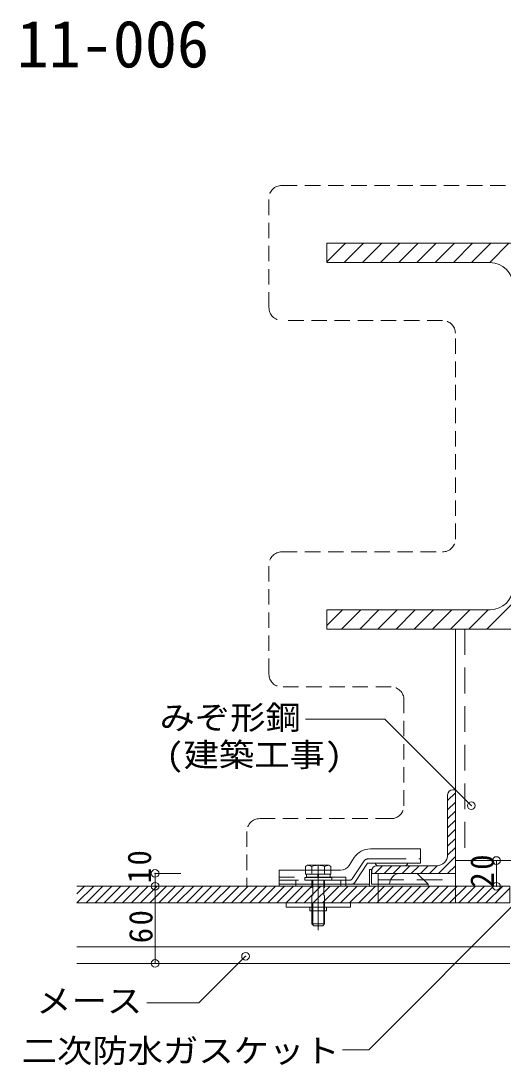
# Model space of a CAD drawing. Units: millimetres on the paper, enlarged 4 times, with parts at other scales. Extents: x -762 to 778, y -519 to 521.
# Drawn here: x 6.4 to 156.5, y -340.4 to -15.6 of the extents above; entities that cross this region are included whole.
import ezdxf
from ezdxf.enums import TextEntityAlignment as Align

# ---------------------------------------------------------------- set-up
doc = ezdxf.new("R2010")
doc.units = ezdxf.units.MM
doc.header["$LTSCALE"] = 4
doc.header["$PDMODE"] = 32
doc.header["$PDSIZE"] = 2.4
for name, pattern in [('CHAIN1', [8, 5, -1, 1, -1]), ('DASHED1', [1.8, 1.2, -0.6]), ('DASHED2', [3, 2, -1]), ('DASHED3', [4, 3, -1])]:
    doc.linetypes.add(name, pattern=pattern)
for name, color, linetype, lineweight in [('0-0_メース', 2, 'Continuous', 18), ('0-1_躯体', 7, 'Continuous', 18), ('0-2_金物', 2, 'Continuous', 18), ('0-3_鋼材', 3, 'Continuous', 18), ('0-4_その他資材', 7, 'Continuous', 18), ('0-9_部材名・寸法', 7, 'Continuous', 18)]:
    doc.layers.add(name, color=color, linetype=linetype, lineweight=lineweight)
doc.layers.add('0-B_図面情報', color=7, linetype='Continuous')
doc.styles.add('ＭＳ ゴシック', font='')
doc.styles.get('ＭＳ ゴシック').set_extended_font_data('MS Gothic')

msp = doc.modelspace()

# ---------------------------------------------------------------- linework, layer by layer
at = {"layer": '0-0_メース'}
for p, q in [((23.906, -284.766), (158.651, -284.766)), ((101.652, -284.766), (158.651, -284.766)), ((23.906, -289.966), (158.651, -289.966)), ((23.906, -303.566), (158.651, -303.566)), ((23.906, -308.766), (158.651, -308.766)), ((101.652, -308.766), (158.651, -308.766))]:
    msp.add_line(p, q, dxfattribs=at)
at = {"layer": '0-1_躯体', "color": 3}
for p, q in [((101.652, -84.766), (221.652, -84.766)), ((101.652, -84.766), (101.652, -90.766)), ((152.452, -90.766), (101.652, -90.766)), ((101.652, -198.766), (101.652, -204.766)), ((152.452, -198.766), (101.652, -198.766)), ((101.652, -204.766), (221.652, -204.766))]:
    msp.add_line(p, q, dxfattribs=at)
at = {"layer": '0-1_躯体'}
for p, q in [((101.652, -90.543), (107.429, -84.766)), ((101.652, -84.886), (101.772, -84.766)), ((107.086, -90.766), (113.086, -84.766)), ((112.742, -90.766), (118.743, -84.766)), ((118.4, -90.766), (124.4, -84.766)), ((124.056, -90.766), (130.056, -84.766)), ((129.713, -90.766), (135.713, -84.766)), ((135.37, -90.766), (141.37, -84.766)), ((141.027, -90.766), (147.027, -84.766)), ((146.684, -90.766), (152.684, -84.766)), ((152.341, -90.766), (158.34, -84.766)), ((151.478, -204.766), (163.716, -192.527)), ((101.652, -203.68), (106.566, -198.766)), ((106.223, -204.766), (112.223, -198.766)), ((111.879, -204.766), (117.88, -198.766)), ((117.537, -204.766), (123.537, -198.766)), ((123.193, -204.766), (129.193, -198.766)), ((128.85, -204.766), (134.85, -198.766)), ((134.507, -204.766), (140.507, -198.766)), ((140.164, -204.766), (146.164, -198.766)), ((145.821, -204.766), (151.821, -198.766))]:
    msp.add_line(p, q, dxfattribs=at)
at = {"layer": '0-1_躯体', "color": 3}
for centre, start, end in [((152.452, -97.966), 0, 90), ((152.452, -191.566), 270, 0)]:
    msp.add_arc(centre, 7.2, start, end, dxfattribs=at)
at = {"layer": '0-2_金物'}
for p, q in [((110.209, -275.837), (108.566, -278.301)), ((115.201, -273.166), (130.771, -273.166)), ((130.771, -273.166), (130.771, -277.566)), ((95.672, -278.245), (95.046, -278.606)), ((95.046, -278.606), (95.046, -279.726)), ((97.008, -278.575), (95.672, -278.245)), ((95.672, -278.245), (102.271, -278.245)), ((97.008, -278.575), (97.008, -279.726)), ((100.933, -278.575), (102.271, -278.245)), ((100.935, -278.575), (100.935, -279.726)), ((102.271, -278.245), (102.898, -278.606)), ((102.896, -278.606), (102.896, -279.726)), ((110.328, -283.591), (114.345, -277.566)), ((130.771, -277.566), (114.345, -277.566)), ((117.571, -278.366), (125.972, -278.366)), ((105.904, -279.726), (86.772, -279.726)), ((86.772, -279.726), (86.772, -284.126)), ((86.772, -281.966), (86.772, -284.766)), ((115.571, -279.566), (115.571, -284.126)), ((124.532, -280.766), (129.812, -280.766)), ((133.172, -284.126), (129.812, -280.766)), ((109.329, -284.126), (86.772, -284.126)), ((133.172, -284.766), (86.772, -284.766)), ((114.931, -284.126), (107.572, -284.126)), ((133.172, -284.126), (115.571, -284.126)), ((133.172, -284.126), (133.172, -284.766)), ((108.972, -289.966), (88.971, -289.966)), ((88.971, -289.966), (88.971, -291.246)), ((108.972, -291.246), (88.971, -291.246)), ((96.372, -291.246), (96.372, -292.446)), ((101.572, -291.246), (101.572, -292.446)), ((108.972, -289.966), (108.972, -291.246)), ((101.572, -292.446), (96.372, -292.446)), ((96.971, -296.443), (96.971, -292.446)), ((97.252, -292.446), (97.252, -296.723)), ((100.691, -292.446), (100.691, -296.723)), ((100.97, -296.443), (100.97, -292.446)), ((96.971, -296.443), (100.97, -296.443)), ((97.572, -297.043), (96.971, -296.443)), ((97.572, -297.043), (100.371, -297.043)), ((100.371, -297.043), (100.97, -296.443))]:
    msp.add_line(p, q, dxfattribs=at)
at = {"layer": '0-2_金物', "linetype": 'CHAIN1'}
msp.add_line((98.971, -298.442), (98.971, -276.342), dxfattribs=at)
at = {"layer": '0-2_金物', "linetype": 'DASHED3'}
for p, q in [((113.303, -276.82), (109.524, -282.489)), ((114.302, -276.286), (130.771, -276.286)), ((107.572, -281.966), (86.772, -281.966)), ((94.772, -282.045), (94.772, -282.846)), ((94.772, -282.045), (103.171, -282.045)), ((95.046, -279.726), (95.046, -281.046)), ((95.046, -281.046), (102.896, -281.046)), ((95.292, -281.046), (95.292, -282.045)), ((95.292, -281.046), (102.65, -281.046)), ((97.008, -279.726), (97.008, -281.046)), ((98.891, -281.046), (98.891, -282.045)), ((99.052, -281.046), (99.052, -282.045)), ((100.935, -279.726), (100.935, -281.046)), ((102.65, -281.046), (102.65, -282.045)), ((102.896, -279.726), (102.896, -281.046)), ((103.171, -282.045), (103.171, -282.846)), ((107.572, -281.966), (107.572, -284.766)), ((108.858, -282.846), (86.772, -282.846)), ((105.971, -284.126), (86.772, -284.126)), ((91.972, -282.846), (91.972, -284.126)), ((91.972, -284.126), (91.972, -284.766)), ((94.772, -282.846), (103.171, -282.846)), ((105.971, -282.846), (105.971, -284.126)), ((105.971, -284.126), (105.971, -284.766)), ((107.572, -284.126), (105.971, -284.126))]:
    msp.add_line(p, q, dxfattribs=at)
at = {"layer": '0-2_金物', "linetype": 'DASHED1'}
for p, q in [((96.971, -292.446), (96.971, -282.846)), ((97.252, -282.846), (97.252, -292.446)), ((100.691, -282.846), (100.691, -292.446)), ((100.97, -292.446), (100.97, -282.846))]:
    msp.add_line(p, q, dxfattribs=at)
at = {"layer": '0-2_金物'}
msp.add_lwpolyline([(115.571, -279.566), (114.931, -279.566), (114.931, -284.766)], dxfattribs=at)
for centre, radius, start, end in [((115.201, -279.166), 6, 90, 146.30992), ((98.971, -284.244), 5.999, 70.90288, 109.09647), ((105.904, -276.526), 3.2, 270, 326.30992), ((117.571, -277.566), 0.8, 180, 270), ((125.972, -277.566), 0.8, 270, 0), ((124.532, -284.126), 3.36, 90, 180), ((109.329, -282.926), 1.2, 270, 326.30992)]:
    msp.add_arc(centre, radius, start, end, dxfattribs=at)
at = {"layer": '0-2_金物', "linetype": 'DASHED3'}
for centre, radius, start, end in [((114.302, -277.486), 1.2, 90, 146.30992), ((108.858, -282.046), 0.8, 270, 326.30992)]:
    msp.add_arc(centre, radius, start, end, dxfattribs=at)
at = {"layer": '0-3_鋼材'}
for p, q in [((141.652, -204.766), (141.652, -276.766)), ((181.652, -204.766), (141.652, -204.766)), ((139.252, -274.966), (139.252, -256.366)), ((140.852, -254.766), (141.652, -254.766)), ((135.852, -278.366), (117.252, -278.366)), ((141.652, -276.766), (181.652, -276.766)), ((115.652, -279.966), (115.652, -280.766))]:
    msp.add_line(p, q, dxfattribs=at)
at = {"layer": '0-3_鋼材', "linetype": 'DASHED2'}
msp.add_line((144.652, -204.766), (144.652, -276.766), dxfattribs=at)
at = {"layer": '0-3_鋼材', "color": 7}
for p, q in [((139.252, -258.138), (141.652, -255.738)), ((139.252, -260.967), (141.652, -258.567)), ((139.252, -263.795), (141.652, -261.395)), ((139.252, -266.623), (141.652, -264.223)), ((139.252, -269.452), (141.652, -267.052)), ((139.249, -275.112), (141.652, -272.709)), ((139.252, -272.28), (141.652, -269.88)), ((136.423, -280.766), (141.652, -275.537)), ((116.624, -280.766), (119.024, -278.366)), ((119.453, -280.766), (121.853, -278.366)), ((122.281, -280.766), (124.681, -278.366)), ((125.11, -280.766), (127.51, -278.366)), ((127.938, -280.766), (130.338, -278.366)), ((130.767, -280.766), (133.167, -278.366)), ((133.595, -280.766), (135.998, -278.362)), ((139.252, -280.766), (141.652, -278.366))]:
    msp.add_line(p, q, dxfattribs=at)
at = {"layer": '0-3_鋼材', "color": 2}
for p, q in [((117.651, -280.766), (141.652, -280.766)), ((117.651, -280.766), (117.651, -284.766)), ((141.651, -280.766), (141.651, -284.766))]:
    msp.add_line(p, q, dxfattribs=at)
at = {"layer": '0-3_鋼材', "color": 2, "linetype": 'DASHED2'}
for p, q in [((117.651, -282.766), (141.652, -282.766)), ((117.651, -284.766), (117.651, -289.966)), ((117.651, -289.966), (141.651, -289.966))]:
    msp.add_line(p, q, dxfattribs=at)
at = {"layer": '0-3_鋼材', "color": 2, "linetype": 'DASHED3'}
msp.add_line((141.651, -284.766), (141.651, -289.966), dxfattribs=at)
at = {"layer": '0-3_鋼材'}
msp.add_lwpolyline([(141.652, -254.766), (141.652, -280.766), (115.652, -280.766)], dxfattribs=at)
for centre, radius, start, end in [((140.852, -256.366), 1.6, 90, 180), ((135.852, -274.966), 3.4, 270, 0), ((117.252, -279.966), 1.6, 90, 180)]:
    msp.add_arc(centre, radius, start, end, dxfattribs=at)
at = {"layer": '0-4_その他資材', "linetype": 'DASHED1'}
for p, q in [((87.652, -66.766), (235.652, -66.766)), ((83.652, -104.766), (83.652, -70.766)), ((137.652, -108.766), (87.652, -108.766)), ((141.652, -176.766), (141.652, -112.766)), ((87.652, -180.766), (137.652, -180.766)), ((83.652, -218.766), (83.652, -184.766)), ((121.652, -222.766), (87.652, -222.766)), ((125.652, -259.726), (125.652, -226.766)), ((80.772, -263.726), (121.652, -263.726)), ((76.772, -267.726), (76.772, -284.766))]:
    msp.add_line(p, q, dxfattribs=at)
at = {"layer": '0-4_その他資材'}
for p, q in [((29.106, -284.765), (23.906, -289.966)), ((26.278, -284.765), (23.906, -287.137)), ((31.934, -284.765), (26.734, -289.966)), ((34.763, -284.765), (29.562, -289.966)), ((37.591, -284.765), (32.391, -289.966)), ((40.42, -284.765), (35.219, -289.966)), ((43.247, -284.765), (38.048, -289.966)), ((46.076, -284.766), (40.876, -289.966)), ((48.904, -284.766), (43.704, -289.966)), ((51.733, -284.765), (46.533, -289.966)), ((54.562, -284.765), (49.361, -289.966)), ((57.39, -284.765), (52.19, -289.966)), ((60.219, -284.765), (55.018, -289.966)), ((63.047, -284.765), (57.847, -289.966)), ((65.876, -284.765), (60.675, -289.966)), ((68.704, -284.765), (63.504, -289.966)), ((71.532, -284.765), (66.332, -289.966)), ((74.361, -284.765), (69.16, -289.966)), ((77.189, -284.765), (71.989, -289.966)), ((80.018, -284.765), (74.817, -289.966)), ((82.846, -284.765), (77.646, -289.966)), ((85.674, -284.765), (80.474, -289.966)), ((88.503, -284.765), (83.302, -289.966)), ((91.331, -284.765), (86.131, -289.966)), ((94.16, -284.765), (88.959, -289.966)), ((96.988, -284.765), (91.788, -289.966)), ((99.817, -284.765), (94.616, -289.966)), ((102.645, -284.765), (97.445, -289.966)), ((105.473, -284.765), (100.273, -289.966)), ((108.302, -284.765), (103.101, -289.966)), ((111.13, -284.765), (105.93, -289.966)), ((113.959, -284.765), (108.758, -289.966)), ((116.787, -284.765), (111.587, -289.966)), ((119.616, -284.765), (114.415, -289.966)), ((122.444, -284.765), (117.244, -289.966)), ((125.272, -284.765), (120.072, -289.966)), ((128.101, -284.765), (122.9, -289.966)), ((130.929, -284.765), (125.729, -289.966)), ((133.758, -284.765), (128.557, -289.966)), ((136.586, -284.765), (131.386, -289.966)), ((139.415, -284.765), (134.214, -289.966)), ((142.243, -284.765), (137.043, -289.966)), ((145.071, -284.765), (139.871, -289.966)), ((147.9, -284.765), (142.699, -289.966)), ((150.728, -284.765), (145.528, -289.966)), ((153.556, -284.766), (148.356, -289.966)), ((156.385, -284.766), (151.185, -289.966)), ((158.651, -285.327), (154.013, -289.966))]:
    msp.add_line(p, q, dxfattribs=at)
msp.add_lwpolyline([(23.906, -284.766), (158.651, -284.766), (158.651, -289.966), (23.906, -289.966)], dxfattribs=at)
at = {"layer": '0-4_その他資材', "linetype": 'DASHED1'}
for centre, start, end in [((87.652, -70.766), 90, 180), ((87.652, -104.766), 180, 270), ((137.652, -112.766), 0, 90), ((137.652, -176.766), 270, 0), ((87.652, -184.766), 90, 180), ((87.652, -218.766), 180, 270), ((121.652, -226.766), 0, 90), ((121.652, -259.726), 270, 0), ((80.772, -267.726), 90, 180)]:
    msp.add_arc(centre, 4, start, end, dxfattribs=at)
at = {"layer": '0-9_部材名・寸法'}
for p, q in [((154.441, -276.766), (154.441, -284.766)), ((56.219, -280.766), (48.219, -280.766)), ((48.219, -284.766), (48.219, -280.766)), ((48.219, -284.766), (48.219, -308.766)), ((162.074, -288.283), (114.69, -335.667)), ((76.356, -306.542), (61.823, -321.076)), ((61.823, -321.076), (45.591, -321.076)), ((114.69, -335.667), (106.485, -335.667))]:
    msp.add_line(p, q, dxfattribs=at)
msp.add_lwpolyline([(146.59, -259.685), (119.675, -232.77), (94.98, -232.77)], dxfattribs=at)
for p in [(146.59, -259.685), (154.441, -276.766), (48.219, -280.766), (48.219, -284.766), (154.441, -284.766), (48.219, -308.766), (76.356, -306.542)]:
    msp.add_point(p, dxfattribs=at)

# ---------------------------------------------------------------- texts
at = {"layer": '0-9_部材名・寸法', "style": 'ＭＳ ゴシック', "width": 1.1}
for s, p in [('みぞ形鋼', (49.585, -238.159)), ('(建築工事)', (51.579, -249.721)), ('メース', (11.221, -326.291)), ('二次防水ガスケット', (6.663, -341.792))]:
    msp.add_text(s, height=7.331, dxfattribs=at).set_placement(p, align=Align.BOTTOM_LEFT)
at = {"layer": '0-9_部材名・寸法', "char_height": 7.331, "attachment_point": 7, "rotation": 90, "style": 'ＭＳ ゴシック'}
for s, insert in [('\\T1.17;\\W0.95;10', (47.073, -283.83)), ('\\T1.17;\\W0.95;20', (153.75, -285.176)), ('\\T1.17;\\W0.95;60', (47.519, -302.478))]:
    msp.add_mtext(s, dxfattribs=dict(at, insert=insert))
at = {"layer": '0-B_図面情報', "color": 4, "style": 'ＭＳ ゴシック'}
msp.add_text('11-006', height=14.66, dxfattribs=at).set_placement((5.145, -34.458), align=Align.BOTTOM_LEFT)

doc.saveas('drawing.dxf')
